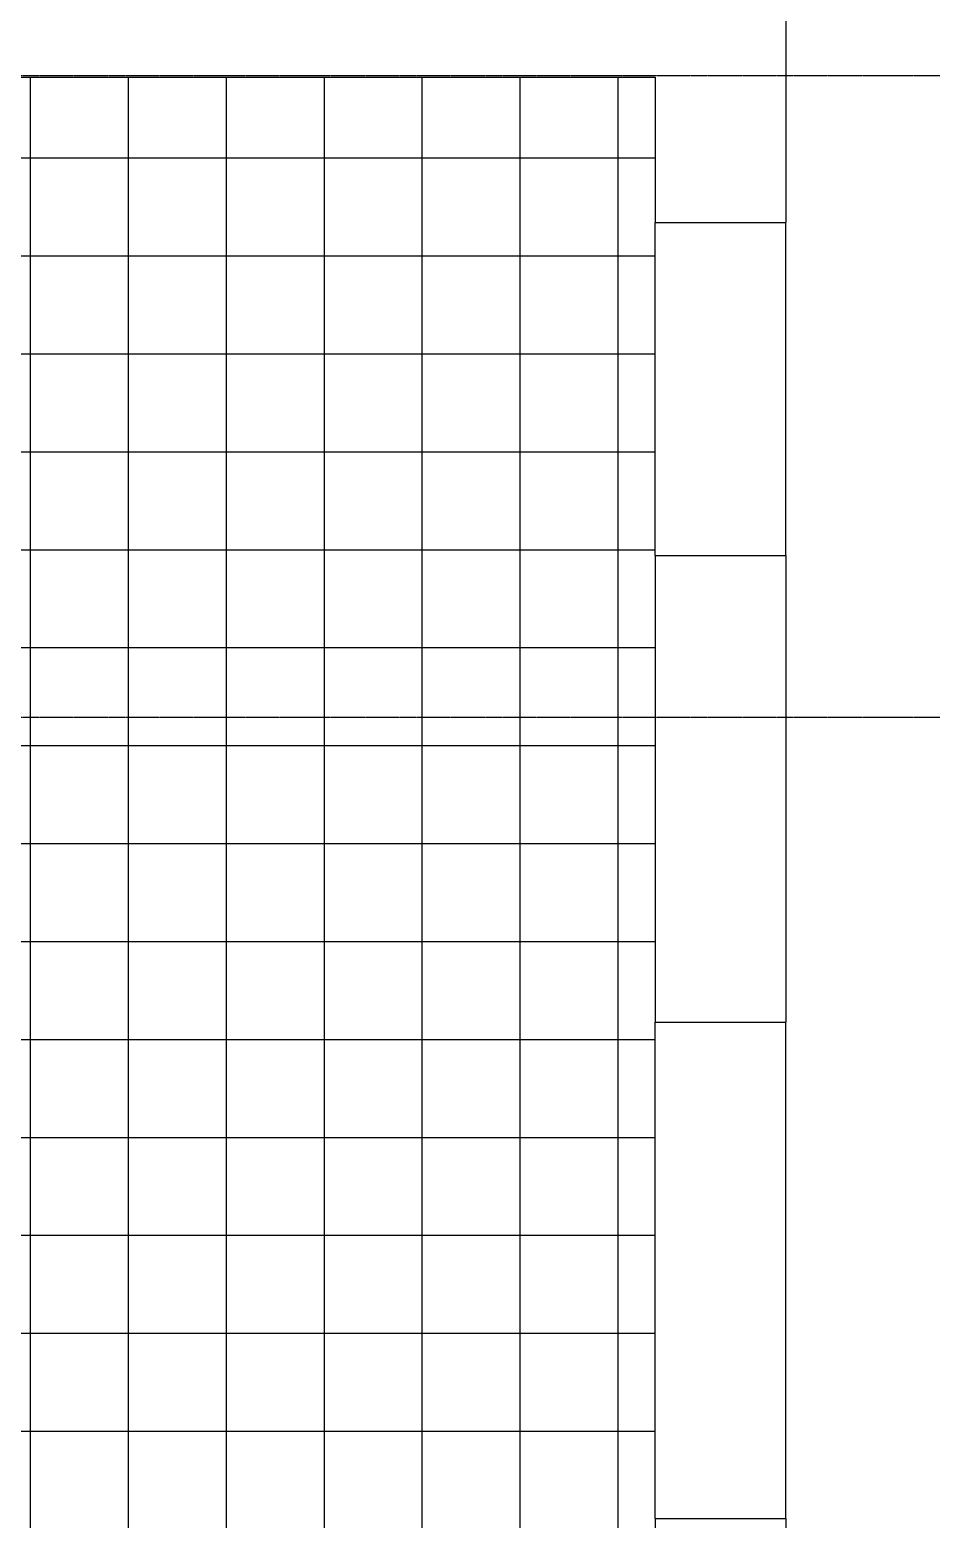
# Model space of a CAD drawing. Header units: millimetres. Extents: x 18456 to 179493, y -203649 to 469211.
# Drawn here: x 149458 to 152220, y 123222 to 127784 of the extents above; entities that cross this region are included whole.
import ezdxf

# ---------------------------------------------------------------- set-up
doc = ezdxf.new("R2010")
doc.units = ezdxf.units.MM
doc.linetypes.add('X-평면도(기본형)$0$CEN', pattern=[52.5, 50, -1, 0.5, -1])
for name, color, linetype, true_color in [('X-평면도(기본형)$0$4ELE', 4, 'Continuous', 0x00ffff), ('X-평면도(기본형)$0$CEN', 1, 'X-평면도(기본형)$0$CEN', 0xff0000), ('X-평면도(기본형)$0$TIL', 5, 'Continuous', 0x0000ff), ('X-평면도(기본형)$0$W1', 2, 'Continuous', 0xffff00)]:
    doc.layers.add(name, color=color, linetype=linetype, true_color=true_color)

msp = doc.modelspace()

# ---------------------------------------------------------------- hatches: boundary and pattern name
at = {"layer": 'X-평면도(기본형)$0$TIL'}
h = msp.add_hatch(dxfattribs=at)
h.set_pattern_fill('H3', color=256, scale=300, angle=45, style=0, pattern_type=2)
h.set_pattern_definition([(360, (-605339.33, 231791.23), (2e-13, 300), []), (90, (-605339.33, 231791.23), (-300, 9e-14), [])])
h.paths.add_polyline_path([(148709.6, 127533.9), (148909.6, 127533.9), (148909.6, 127333.9), (148709.6, 127333.9), (148709.6, 127153.9), (148349.6, 127153.9), (148349.6, 125903.9), (148774.6, 125903.9), (148774.6, 125573.9), (149164.6, 125573.9), (149164.6, 124853.9), (149039.6, 124853.9), (149039.6, 124713.9), (148924.6, 124713.9), (148924.6, 123193.9), (149039.6, 123193.9), (149039.6, 118933.9), (147939.6, 118933.9), (147939.6, 119048.9), (145219.6, 119048.9), (145219.6, 118933.9), (136809.6, 118933.9), (136809.6, 117838.9), (149334.6, 117838.9), (149334.6, 121253.9), (151374.6, 121253.9), (151374.6, 127638.9), (149374.6, 127638.9), (149374.6, 134698.9), (141799.6, 134698.9), (141799.6, 133398.9), (143619.6, 133398.9), (143619.6, 133803.9), (148709.6, 133803.9), (148709.6, 133433.9), (148594.6, 133433.9), (148594.6, 131953.9), (148709.6, 131953.9)], flags=0)
h.paths.add_polyline_path([(142699.6, 133523.9), (142699.6, 134173.9), (143349.6, 134173.9), (143349.6, 133523.9)], flags=0)

# ---------------------------------------------------------------- linework, layer by layer
at = {"layer": 'X-평면도(기본형)$0$4ELE'}
for p, q in [((151374.6, 126173.9), (151374.6, 127193.9)), ((151774.6, 126173.9), (151774.6, 127193.9)), ((151374.6, 123223.9), (151374.6, 124743.9)), ((151774.6, 123223.9), (151774.6, 124743.9))]:
    msp.add_line(p, q, dxfattribs=at)
at = {"layer": 'X-평면도(기본형)$0$CEN'}
for p, q in [((145079.6, 127643.9), (152774.6, 127643.9)), ((145079.6, 125678.9), (152774.6, 125678.9))]:
    msp.add_line(p, q, dxfattribs=at)
at = {"layer": 'X-평면도(기본형)$0$W1'}
for p, q in [((151774.6, 128088.9), (151774.6, 127193.9)), ((149374.6, 127638.9), (151374.6, 127638.9)), ((151374.6, 127638.9), (151374.6, 127193.9)), ((151374.6, 127193.9), (151774.6, 127193.9)), ((151374.6, 126173.9), (151774.6, 126173.9)), ((151374.6, 126173.9), (151374.6, 124743.9)), ((151774.6, 126173.9), (151774.6, 124743.9)), ((151374.6, 124743.9), (151774.6, 124743.9)), ((151374.6, 123223.9), (151774.6, 123223.9)), ((151374.6, 123223.9), (151374.6, 121253.9)), ((151774.6, 123223.9), (151774.6, 120853.9))]:
    msp.add_line(p, q, dxfattribs=at)

doc.saveas('drawing.dxf')
